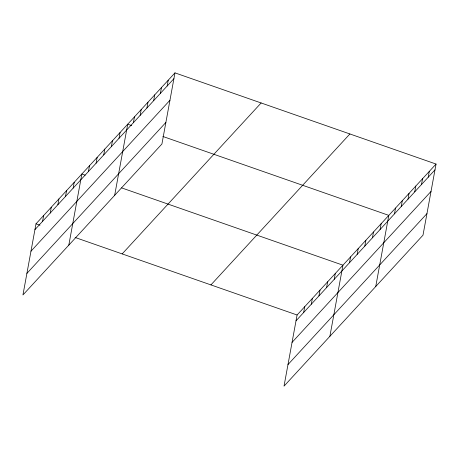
<?xml version="1.0" encoding="UTF-8"?>
<svg xmlns="http://www.w3.org/2000/svg" width="459" height="459" viewBox="0 0 459 459"><rect width="100%" height="100%" fill="white"/><g stroke="black" fill="none" stroke-linecap="round" stroke-linejoin="round"><path stroke-width="0.69" d="M174.977 72.872L36.003 223.814L22.95 294.948L161.918 144L174.977 72.872L436.05 164.052L422.997 235.186L284.023 386.128L297.082 315L436.05 164.052M42.578 221.336L43.651 215.512M50.226 213.033L51.293 207.21M57.868 204.731L58.936 198.908M65.511 196.429L66.578 190.605M73.153 188.127L74.22 182.303M68.81 245.135L81.863 174.001L85.179 175.16M88.438 171.523L89.511 165.699M96.086 163.22L97.153 157.397M103.728 154.918L104.795 149.095M111.371 146.616L112.438 140.793M119.013 138.314L120.08 132.49M114.67 195.322L127.722 124.188L131.699 125.582M133.408 122.679L134.476 116.861M140.156 115.352L141.223 109.529M146.909 108.02L147.976 102.196M153.656 100.687L154.723 94.864M160.403 93.355L161.476 87.531M167.156 86.022L168.224 80.199M303.657 312.516L304.724 306.698M311.3 304.214L312.367 298.396M318.942 295.912L320.009 290.094M326.584 287.609L327.651 281.792M334.227 279.307L335.299 273.489M329.883 336.321L342.942 265.187L121.629 187.892M349.517 262.709L350.584 256.885M357.159 254.406L358.227 248.583M364.802 246.104L365.869 240.281M372.444 237.802L373.511 231.979M380.086 229.5L381.159 223.676M375.743 286.508L388.802 215.374L162.847 136.461M394.482 213.865L395.549 208.042M401.229 206.533L402.302 200.709M407.982 199.2L409.049 193.377M414.729 191.868L415.802 186.05M421.482 184.541L422.55 178.717M428.23 177.208L429.303 171.385M34.936 229.638L173.904 78.69M30.982 251.188L169.95 100.246M26.903 273.392L165.877 122.45M122.163 253.907L261.131 102.959M210.928 284.907L349.896 133.965M296.015 320.818L434.983 169.876M292.056 342.374L431.024 191.426M287.982 364.578L426.95 213.636M36.003 223.814L39.979 225.203M75.104 237.469L297.082 315"/></g></svg>
